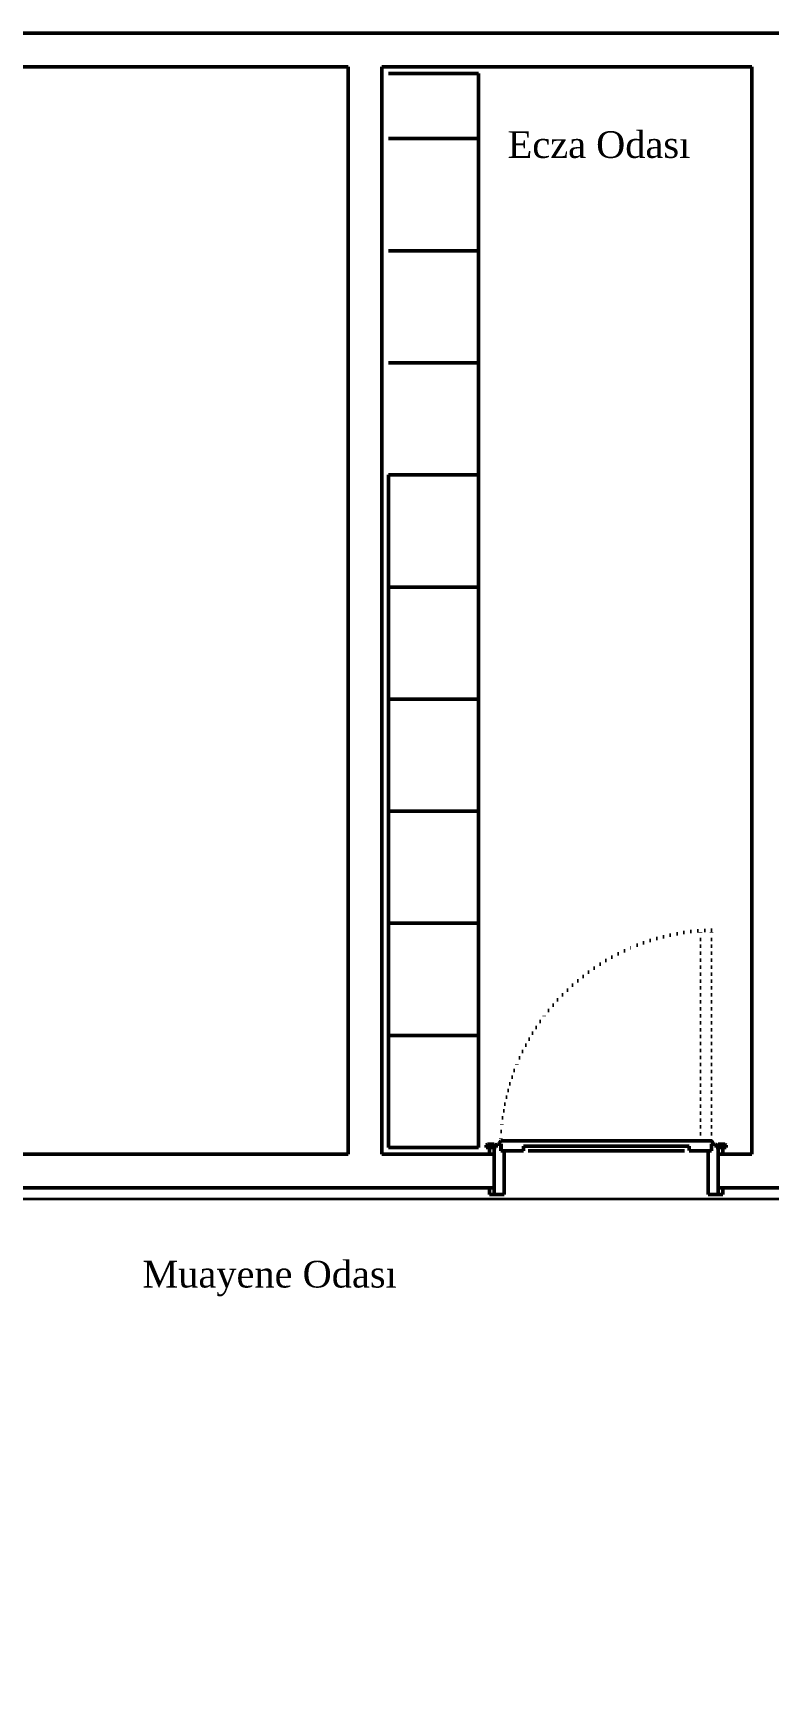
# Model space of a CAD drawing. Header units: millimetres. Extents: x 2046 to 14753, y 2361 to 29276.
# Drawn here: x 3779 to 4107, y 12893 to 13636 of the extents above; entities that cross this region are included whole.
import ezdxf

# ---------------------------------------------------------------- set-up
doc = ezdxf.new("R2010")
doc.units = ezdxf.units.MM
doc.linetypes.add('ACAD_ISO07W100', pattern=[3, 0, -3])
doc.linetypes.add('CONTINOUS', pattern=[0])
doc.layers.add('2A - CCTV CAT6 KABLO', color=4, linetype='CONTINOUS', lineweight=35)
doc.layers.add('A.O. DUVAR', color=7, linetype='Continuous', lineweight=50)
doc.styles.add('A.O. MALZEME', font='times.ttf', dxfattribs={"height": 10})

msp = doc.modelspace()

# ---------------------------------------------------------------- linework, layer by layer
at = {"layer": '2A - CCTV CAT6 KABLO'}
msp.add_lwpolyline([(4807.019, 13115.859), (3739.96, 13115.859), (3734.96, 13115.859), (3734.96, 12826.141), (3726.023, 12826.141)], dxfattribs=at)
at = {"layer": 'A.O. DUVAR'}
for p, q in [((3769.96, 13635.858), (4299.96, 13635.858)), ((3919.96, 13620.858), (3769.96, 13620.858)), ((3919.96, 13135.858), (3919.96, 13620.858)), ((4099.96, 13620.858), (3934.96, 13620.858)), ((3934.96, 13620.858), (3934.96, 13135.858)), ((4099.96, 13135.858), (4099.96, 13620.858)), ((3987.46, 13140.92), (3987.96, 13141.786)), ((3987.96, 13141.786), (4082.013, 13141.786)), ((4082.013, 13141.786), (4082.513, 13140.92)), ((3769.96, 13135.858), (3919.96, 13135.858)), ((3934.96, 13135.858), (3984.96, 13135.858)), ((3981.483, 13139.858), (3981.983, 13140.358)), ((3981.483, 13138.908), (3981.483, 13139.858)), ((3985.483, 13138.908), (3981.483, 13138.908)), ((3981.983, 13140.358), (3984.983, 13140.358)), ((3984.96, 13138.858), (3982.96, 13138.858)), ((3982.96, 13138.858), (3982.96, 13135.858)), ((3982.96, 13135.858), (3984.96, 13135.858)), ((3984.96, 13138.858), (3984.96, 13135.858)), ((3985.983, 13138.858), (3984.96, 13138.858)), ((3984.96, 13135.858), (3984.96, 13120.858)), ((3984.96, 13135.858), (3984.96, 13120.858)), ((3984.983, 13140.358), (3985.483, 13139.858)), ((3985.483, 13139.858), (3985.483, 13138.908)), ((3986.483, 13140.358), (3985.983, 13139.858)), ((3985.983, 13139.858), (3985.983, 13138.858)), ((3987.96, 13140.358), (3986.483, 13140.358)), ((3987.46, 13140.42), (3987.46, 13140.92)), ((3987.46, 13140.42), (3988.145, 13140.419)), ((3987.96, 13137.358), (3987.96, 13140.358)), ((3989.46, 13137.358), (3987.96, 13137.358)), ((3988.145, 13140.419), (3988.145, 13137.42)), ((3998.145, 13137.42), (3988.145, 13137.42)), ((3989.46, 13117.858), (3989.46, 13137.358)), ((4071.96, 13139.42), (3998.145, 13139.42)), ((3998.145, 13137.42), (3998.145, 13139.42)), ((4069.96, 13137.42), (4000.145, 13137.42)), ((4071.96, 13137.424), (4071.96, 13139.42)), ((4078.96, 13137.42), (4071.96, 13137.42)), ((4081.888, 13137.42), (4078.96, 13137.42)), ((4080.46, 13117.858), (4080.46, 13137.358)), ((4080.46, 13137.358), (4081.96, 13137.358)), ((4082.513, 13140.42), (4081.888, 13140.42)), ((4081.888, 13137.42), (4081.888, 13140.42)), ((4081.96, 13140.358), (4083.513, 13140.358)), ((4081.96, 13137.358), (4081.96, 13140.358)), ((4082.513, 13140.92), (4082.513, 13140.42)), ((4083.513, 13140.358), (4084.013, 13139.858)), ((4084.013, 13139.858), (4084.013, 13138.858)), ((4084.013, 13138.858), (4084.96, 13138.858)), ((4084.938, 13140.358), (4084.438, 13139.858)), ((4084.438, 13139.858), (4084.438, 13138.908)), ((4084.438, 13138.908), (4088.438, 13138.908)), ((4087.938, 13140.358), (4084.938, 13140.358)), ((4084.96, 13138.858), (4086.96, 13138.858)), ((4084.96, 13138.858), (4084.96, 13135.858)), ((4084.96, 13135.858), (4084.96, 13120.858)), ((4086.96, 13135.858), (4084.96, 13135.858)), ((4084.96, 13120.858), (4084.96, 13135.858)), ((4084.96, 13135.858), (4099.96, 13135.858)), ((4086.96, 13138.858), (4086.96, 13135.858)), ((4088.438, 13139.858), (4087.938, 13140.358)), ((4088.438, 13138.908), (4088.438, 13139.858)), ((3984.96, 13120.858), (3769.96, 13120.858)), ((3982.96, 13117.858), (3982.96, 13120.858)), ((3982.96, 13120.858), (3984.96, 13120.858)), ((3984.96, 13120.858), (3984.96, 13117.858)), ((4086.96, 13120.858), (4084.96, 13120.858)), ((4084.96, 13120.858), (4084.96, 13117.858)), ((4299.96, 13120.858), (4084.96, 13120.858)), ((4086.96, 13117.858), (4086.96, 13120.858)), ((3984.96, 13117.858), (3982.96, 13117.858)), ((3984.96, 13117.858), (3989.46, 13117.858)), ((4084.96, 13117.858), (4080.46, 13117.858)), ((4084.96, 13117.858), (4086.96, 13117.858))]:
    msp.add_line(p, q, dxfattribs=at)
at = {"layer": 'A.O. DUVAR', "linetype": 'Continuous'}
for p, q in [((3937.96, 13617.858), (3977.96, 13617.858)), ((3977.96, 13617.858), (3977.96, 13138.858)), ((3977.96, 13588.858), (3937.96, 13588.858)), ((3977.96, 13538.858), (3937.96, 13538.858)), ((3977.96, 13488.858), (3937.96, 13488.858)), ((3937.96, 13138.858), (3937.96, 13438.858)), ((3977.96, 13438.858), (3937.96, 13438.858)), ((3977.96, 13388.858), (3937.96, 13388.858)), ((3977.96, 13338.858), (3937.96, 13338.858)), ((3977.96, 13288.858), (3937.96, 13288.858)), ((3977.96, 13238.858), (3937.96, 13238.858)), ((3977.96, 13188.858), (3937.96, 13188.858)), ((3977.96, 13138.858), (3937.96, 13138.858))]:
    msp.add_line(p, q, dxfattribs=at)
at = {"layer": 'A.O. DUVAR', "linetype": 'ACAD_ISO07W100'}
for p, q in [((4077.013, 13141.786), (4077.013, 13235.786)), ((4082.013, 13141.786), (4082.013, 13235.786))]:
    msp.add_line(p, q, dxfattribs=at)
msp.add_arc((4084.244, 13139.554), 96.258, 91.327957, 178.639954, dxfattribs=at)
at = {"layer": 'A.O. DUVAR'}
msp.add_point((3984.96, 13120.858), dxfattribs=at)

# ---------------------------------------------------------------- texts
at = {"layer": 'A.O. DUVAR', "style": 'A.O. MALZEME'}
for s, height, p in [('Ecza Odası', 11.9174, (3991.036, 13580.257)), ('Muayene Odası', 11.91743, (3828.118, 13076.371, 3.5))]:
    msp.add_text(s, height=height, dxfattribs=at).set_placement(p)

doc.saveas('drawing.dxf')
